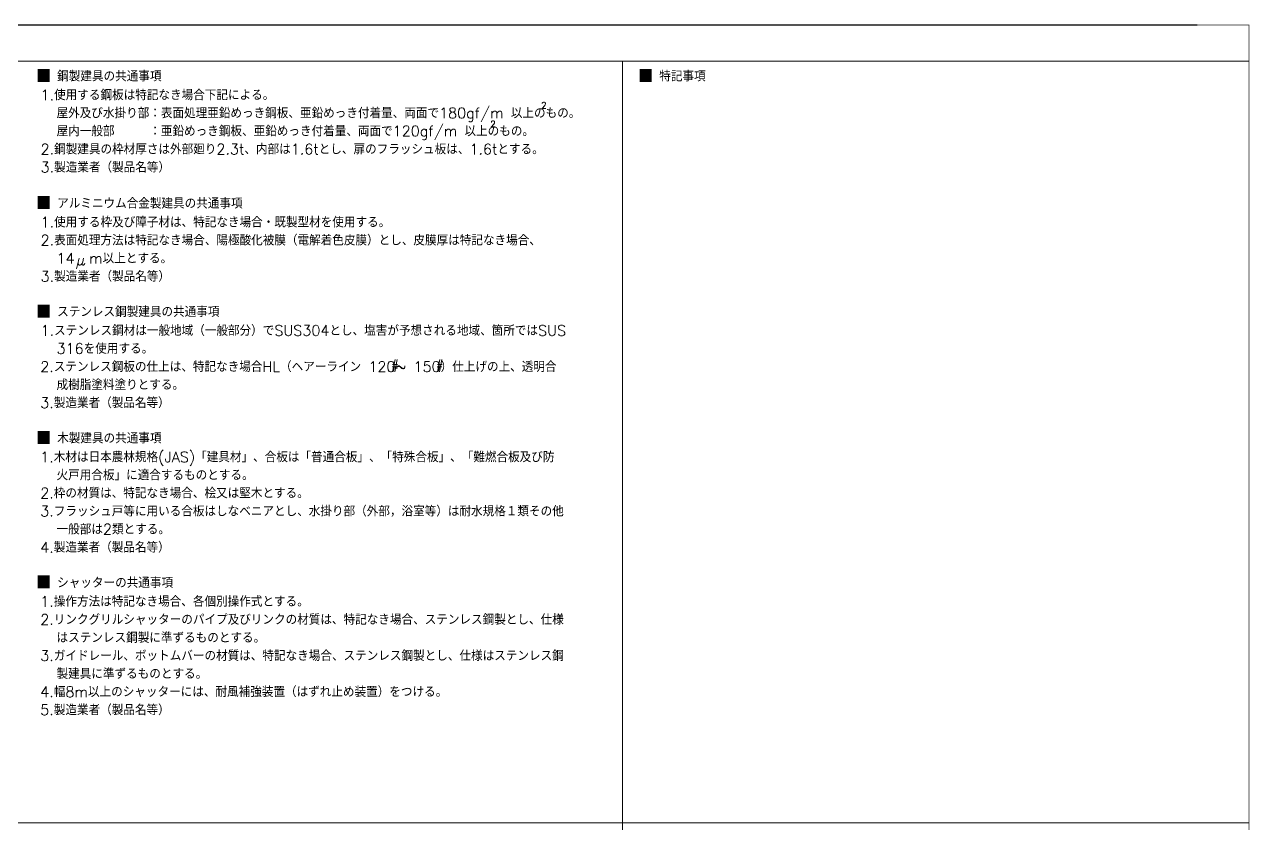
# Model space of a CAD drawing. Header units: millimetres. Extents: x 18 to 406, y 9 to 280.
# Drawn here: x 210.9 to 402.3, y 155.3 to 280.1 of the extents above; entities that cross this region are included whole.
import ezdxf
from ezdxf.enums import TextEntityAlignment as Align

# ---------------------------------------------------------------- set-up
doc = ezdxf.new("R2010")
doc.units = ezdxf.units.MM
doc.header["$LTSCALE"] = 0.2
doc.layers.add('1_文字', color=3, linetype='Continuous')
doc.layers.add('A_表', color=7, linetype='Continuous')
doc.styles.add('KANSIM', font='SIMPLEX.shx', dxfattribs={"width": 0.7, "bigfont": 'extfont2.shx'})
doc.styles.add('KK-Y', font='txt.shx', dxfattribs={"bigfont": 'EXTFONT.shx'})

msp = doc.modelspace()

# ---------------------------------------------------------------- linework, layer by layer
at = {"layer": 'A_表', "linetype": 'Continuous'}
msp.add_line((18.26, 280.07), (394.11, 280.07), dxfattribs=at)
at = {"layer": 'A_表', "const_width": 0.141}
msp.add_lwpolyline([(18.26, 26.48), (402.24, 26.48), (402.24, 280.07), (18.26, 280.07)], close=True, dxfattribs=at)
for points in [[(18.26, 274.43), (402.24, 274.43)], [(304.34, 274.43), (304.34, 26.48)], [(18.26, 155.38), (402.24, 155.38)]]:
    msp.add_lwpolyline(points, dxfattribs=at)

# ---------------------------------------------------------------- texts
at = {"layer": '1_文字'}
for s, height, style, p in [('■', 2.12, 'KK-Y', (212.7, 272.07)), ('鋼製建具の共通事項', 1.647, 'KANSIM', (215.99, 272.07)), ('■', 2.12, 'KK-Y', (306.78, 272.07)), ('特記事項', 1.647, 'KANSIM', (310.08, 272.07)), ('■', 2.12, 'KK-Y', (212.7, 252.2)), ('アルミニウム合金製建具の共通事項', 1.6465, 'KANSIM', (215.99, 252.2)), ('■', 2.12, 'KK-Y', (212.7, 235.26)), ('ステンレス鋼製建具の共通事項', 1.6465, 'KANSIM', (215.99, 235.26)), ('■', 2.12, 'KK-Y', (212.7, 215.5)), ('木製建具の共通事項', 1.647, 'KANSIM', (215.99, 215.5)), ('■', 2.12, 'KK-Y', (212.7, 192.92)), ('シャッターの共通事項', 1.647, 'KANSIM', (215.99, 192.92))]:
    msp.add_text(s, height=height, dxfattribs=dict(at, style=style)).set_placement(p, align=Align.MIDDLE_LEFT)
for s, height, style, p in [('1.使用する鋼板は特記なき場合下記による。', 1.6465, 'KANSIM', (213.4, 268.31)), ('2', 1, 'KANSIM', (291.63, 267.02)), ('屋外及び水掛り部：表面処理亜鉛めっき鋼板、亜鉛めっき付着量、両面で180gf/m 以上のもの。', 1.6465, 'KANSIM', (215.9, 265.49)), ('屋内一般部\u3000\u3000\u3000：亜鉛めっき鋼板、亜鉛めっき付着量、両面で120gf/m 以上のもの。', 1.6465, 'KANSIM', (215.9, 262.67)), ('2', 1, 'KANSIM', (283.67, 264.09)), ('2.鋼製建具の枠材厚さは外部廻り2.3t、内部は1.6tとし、扉のフラッシュ板は、1.6tとする。', 1.6465, 'KANSIM', (213.4, 259.84)), ('3.製造業者（製品名等）', 1.6465, 'KANSIM', (213.4, 257.02)), ('1.使用する枠及び障子材は、特記なき場合・既製型材を使用する。', 1.6465, 'KANSIM', (213.4, 248.43)), ('2.表面処理方法は特記なき場合、陽極酸化被膜（電解着色皮膜）とし、皮膜厚は特記なき場合、', 1.6465, 'KANSIM', (213.4, 245.61)), ('14  m以上とする。', 1.6465, 'KANSIM', (215.9, 242.79)), ('3.製造業者（製品名等）', 1.6465, 'KANSIM', (213.4, 239.97)), ('1.ステンレス鋼材は一般地域（一般部分）でSUS304とし、塩害が予想される地域、箇所ではSUS', 1.6465, 'KANSIM', (213.4, 231.5)), ('316を使用する。', 1.647, 'KANSIM', (215.9, 228.68)), ('2.ステンレス鋼板の仕上は、特記なき場合HL（ヘアーライン 120~ 150）仕上げの上、透明合', 1.6465, 'KANSIM', (213.35, 225.85)), ('#', 1.27, 'KK-Y', (268.2, 226.27)), ('#', 1.27, 'KK-Y', (275.19, 226.27)), ('成樹脂塗料塗りとする。', 1.6465, 'KANSIM', (215.9, 223.03)), ('3.製造業者（製品名等）', 1.6465, 'KANSIM', (213.35, 220.21)), ('1.木材は日本農林規格(JAS)「建具材」、合板は「普通合板」、「特殊合板」、「難燃合板及び防', 1.6465, 'KANSIM', (213.35, 211.74)), ('火戸用合板」に適合するものとする。', 1.6465, 'KANSIM', (215.9, 208.92)), ('2.枠の材質は、特記なき場合、桧又は堅木とする。', 1.6465, 'KANSIM', (213.35, 206.1)), ('3.フラッシュ戸等に用いる合板はしなベニアとし、水掛り部（外部，浴室等）は耐水規格１類その他', 1.6465, 'KANSIM', (213.35, 203.27)), ('一般部は2類とする。', 1.647, 'KANSIM', (215.9, 200.45)), ('4.製造業者（製品名等）', 1.6465, 'KANSIM', (213.35, 197.63)), ('1.操作方法は特記なき場合、各個別操作式とする。', 1.6465, 'KANSIM', (213.35, 189.16)), ('2.リンクグリルシャッターのパイプ及びリンクの材質は、特記なき場合、ステンレス鋼製とし、仕様', 1.6465, 'KANSIM', (213.35, 186.34)), ('はステンレス鋼製に準ずるものとする。', 1.6465, 'KANSIM', (215.9, 183.51)), ('3.ガイドレール、ボットムバーの材質は、特記なき場合、ステンレス鋼製とし、仕様はステンレス鋼', 1.6465, 'KANSIM', (213.35, 180.69)), ('製建具に準ずるものとする。', 1.6465, 'KANSIM', (215.9, 177.87)), ('4.幅8m以上のシャッターには、耐風補強装置（はずれ止め装置）をつける。', 1.6465, 'KANSIM', (213.35, 175.05)), ('5.製造業者（製品名等）', 1.6465, 'KANSIM', (213.35, 172.22))]:
    msp.add_text(s, height=height, dxfattribs=dict(at, style=style)).set_placement(p)
at = {"layer": '1_文字', "style": 'KANSIM'}
msp.add_text('μ', height=1.65, dxfattribs=at).set_placement((219.67, 243.07), align=Align.MIDDLE)

doc.saveas('drawing.dxf')
